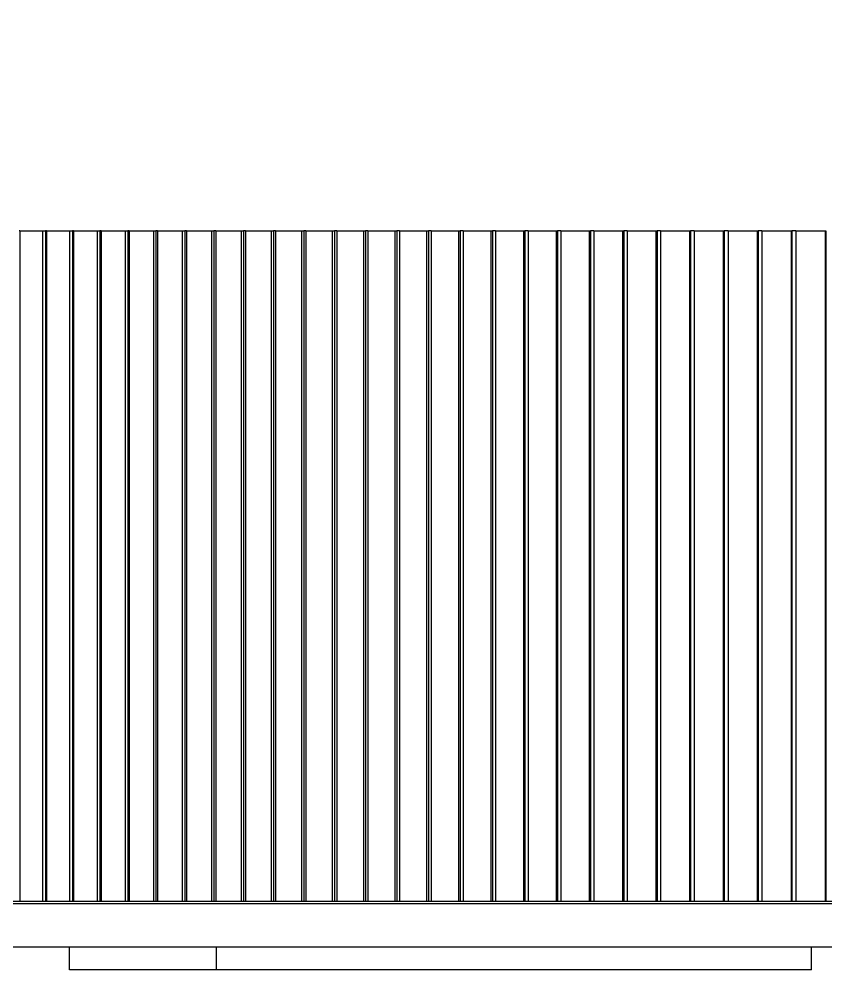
# Model space of a CAD drawing. Header units: millimetres. Extents: x -360063 to 84100, y -179792 to 59400.
# Drawn here: x 8136 to 15198, y 42500 to 50819 of the extents above; entities that cross this region are included whole.
import ezdxf

# ---------------------------------------------------------------- set-up
doc = ezdxf.new("R2010")
doc.units = ezdxf.units.MM
doc.header["$LTSCALE"] = 100
doc.layers.add('Visible', color=7, linetype='Continuous', lineweight=25)

msp = doc.modelspace()

# ---------------------------------------------------------------- linework, layer by layer
at = {"layer": 'Visible'}
for p, q in [((8144.2, 48965.17), (8136.16, 48965.17)), ((8144.2, 48965.17), (8144.2, 43100.17)), ((8144.2, 48965.17), (8345.67, 48965.17)), ((8345.67, 43100.17), (8345.67, 48965.17)), ((8345.67, 48965.17), (8367.6, 48965.17)), ((8376.84, 48965.17), (8367.6, 48965.17)), ((8367.6, 48965.17), (8367.6, 43100.17)), ((8376.84, 48965.17), (8376.84, 43100.17)), ((8376.84, 48965.17), (8582, 48965.17)), ((8582, 48965.17), (8603.31, 48965.17)), ((8582, 43100.17), (8582, 48965.17)), ((8613.73, 48965.17), (8603.31, 48965.17)), ((8603.31, 48965.17), (8603.31, 43100.17)), ((8613.73, 48965.17), (8613.73, 43100.17)), ((8613.73, 48965.17), (8822.48, 48965.17)), ((8822.48, 43100.17), (8822.48, 48965.17)), ((8822.48, 48965.17), (8843.16, 48965.17)), ((8854.75, 48965.17), (8843.16, 48965.17)), ((8843.16, 48965.17), (8843.16, 43100.17)), ((8854.75, 48965.17), (8854.75, 43100.17)), ((8854.75, 48965.17), (9066.99, 48965.17)), ((9066.99, 48965.17), (9087.02, 48965.17)), ((9066.99, 43100.17), (9066.99, 48965.17)), ((9099.78, 48965.17), (9087.02, 48965.17)), ((9087.02, 48965.17), (9087.02, 43100.17)), ((9099.78, 48965.17), (9099.78, 43100.17)), ((9099.78, 48965.17), (9315.4, 48965.17)), ((9315.4, 43100.17), (9315.4, 48965.17)), ((9315.4, 48965.17), (9334.78, 48965.17)), ((9348.7, 48965.17), (9334.78, 48965.17)), ((9334.78, 48965.17), (9334.78, 43100.17)), ((9348.7, 48965.17), (9348.7, 43100.17)), ((9348.7, 48965.17), (9567.58, 48965.17)), ((9567.58, 48965.17), (9586.3, 48965.17)), ((9567.58, 43100.17), (9567.58, 48965.17)), ((9601.38, 48965.17), (9586.3, 48965.17)), ((9586.3, 48965.17), (9586.3, 43100.17)), ((9601.38, 48965.17), (9601.38, 43100.17)), ((9601.38, 48965.17), (9823.41, 48965.17)), ((9823.41, 43100.17), (9823.41, 48965.17)), ((9823.41, 48965.17), (9841.46, 48965.17)), ((9857.68, 48965.17), (9841.46, 48965.17)), ((9841.46, 48965.17), (9841.46, 43100.17)), ((9857.68, 48965.17), (9857.68, 43100.17)), ((9857.68, 48965.17), (10082.76, 48965.17)), ((10082.76, 48965.17), (10100.12, 48965.17)), ((10082.76, 43100.17), (10082.76, 48965.17)), ((10117.49, 48965.17), (10100.12, 48965.17)), ((10100.12, 48965.17), (10100.12, 43100.17)), ((10117.49, 48965.17), (10117.49, 43100.17)), ((10117.49, 48965.17), (10345.49, 48965.17)), ((10345.49, 43100.17), (10345.49, 48965.17)), ((10345.49, 48965.17), (10362.16, 48965.17)), ((10380.66, 48965.17), (10362.16, 48965.17)), ((10362.16, 48965.17), (10362.16, 43100.17)), ((10380.66, 48965.17), (10380.66, 43100.17)), ((10380.66, 48965.17), (10611.47, 48965.17)), ((10611.47, 48965.17), (10627.44, 48965.17)), ((10611.47, 43100.17), (10611.47, 48965.17)), ((10647.06, 48965.17), (10627.44, 48965.17)), ((10627.44, 48965.17), (10627.44, 43100.17)), ((10647.06, 48965.17), (10647.06, 43100.17)), ((10647.06, 48965.17), (10880.56, 48965.17)), ((10880.56, 43100.17), (10880.56, 48965.17)), ((10880.56, 48965.17), (10895.83, 48965.17)), ((10916.55, 48965.17), (10895.83, 48965.17)), ((10895.83, 48965.17), (10895.83, 43100.17)), ((10916.55, 48965.17), (10916.55, 43100.17)), ((10916.55, 48965.17), (11152.63, 48965.17)), ((11152.63, 48965.17), (11167.18, 48965.17)), ((11152.63, 43100.17), (11152.63, 48965.17)), ((11189.01, 48965.17), (11167.18, 48965.17)), ((11167.18, 48965.17), (11167.18, 43100.17)), ((11189.01, 48965.17), (11189.01, 43100.17)), ((11189.01, 48965.17), (11427.53, 48965.17)), ((11427.53, 43100.17), (11427.53, 48965.17)), ((11427.53, 48965.17), (11441.36, 48965.17)), ((11464.28, 48965.17), (11441.36, 48965.17)), ((11441.36, 48965.17), (11441.36, 43100.17)), ((11464.28, 48965.17), (11464.28, 43100.17)), ((11464.28, 48965.17), (11705.13, 48965.17)), ((11705.13, 48965.17), (11718.23, 48965.17)), ((11705.13, 43100.17), (11705.13, 48965.17)), ((11742.23, 48965.17), (11718.23, 48965.17)), ((11718.23, 48965.17), (11718.23, 43100.17)), ((11742.23, 48965.17), (11742.23, 43100.17)), ((11742.23, 48965.17), (11985.29, 48965.17)), ((11985.29, 43100.17), (11985.29, 48965.17)), ((11985.29, 48965.17), (11997.65, 48965.17)), ((12022.71, 48965.17), (11997.65, 48965.17)), ((11997.65, 48965.17), (11997.65, 43100.17)), ((12022.71, 48965.17), (12022.71, 43100.17)), ((12022.71, 48965.17), (12267.86, 48965.17)), ((12267.86, 48965.17), (12279.48, 48965.17)), ((12267.86, 43100.17), (12267.86, 48965.17)), ((12305.59, 48965.17), (12279.48, 48965.17)), ((12279.48, 48965.17), (12279.48, 43100.17)), ((12305.59, 48965.17), (12305.59, 43100.17)), ((12305.59, 48965.17), (12552.69, 48965.17)), ((12552.69, 43100.17), (12552.69, 48965.17)), ((12552.69, 48965.17), (12563.56, 48965.17)), ((12590.72, 48965.17), (12563.56, 48965.17)), ((12563.56, 48965.17), (12563.56, 43100.17)), ((12590.72, 48965.17), (12590.72, 43100.17)), ((12590.72, 48965.17), (12839.65, 48965.17)), ((12839.65, 48965.17), (12849.76, 48965.17)), ((12839.65, 43100.17), (12839.65, 48965.17)), ((12877.94, 48965.17), (12849.76, 48965.17)), ((12849.76, 48965.17), (12849.76, 43100.17)), ((12877.94, 48965.17), (12877.94, 43100.17)), ((12877.94, 48965.17), (13128.58, 48965.17)), ((13128.58, 43100.17), (13128.58, 48965.17)), ((13128.58, 48965.17), (13137.94, 48965.17)), ((13167.13, 48965.17), (13137.94, 48965.17)), ((13137.94, 48965.17), (13137.94, 43100.17)), ((13167.13, 48965.17), (13167.13, 43100.17)), ((13167.13, 48965.17), (13419.34, 48965.17)), ((13419.34, 48965.17), (13427.93, 48965.17)), ((13419.34, 43100.17), (13419.34, 48965.17)), ((13458.12, 48965.17), (13427.93, 48965.17)), ((13427.93, 48965.17), (13427.93, 43100.17)), ((13458.12, 48965.17), (13458.12, 43100.17)), ((13458.12, 48965.17), (13711.78, 48965.17)), ((13711.78, 43100.17), (13711.78, 48965.17)), ((13711.78, 48965.17), (13719.6, 48965.17)), ((13750.77, 48965.17), (13719.6, 48965.17)), ((13719.6, 48965.17), (13719.6, 43100.17)), ((13750.77, 48965.17), (13750.77, 43100.17)), ((13750.77, 48965.17), (14005.75, 48965.17)), ((14005.75, 48965.17), (14012.79, 48965.17)), ((14005.75, 43100.17), (14005.75, 48965.17)), ((14044.93, 48965.17), (14012.79, 48965.17)), ((14012.79, 48965.17), (14012.79, 43100.17)), ((14044.93, 48965.17), (14044.93, 43100.17)), ((14044.93, 48965.17), (14301.09, 48965.17)), ((14301.09, 43100.17), (14301.09, 48965.17)), ((14301.09, 48965.17), (14307.37, 48965.17)), ((14340.45, 48965.17), (14307.37, 48965.17)), ((14307.37, 48965.17), (14307.37, 43100.17)), ((14340.45, 48965.17), (14340.45, 43100.17)), ((14340.45, 48965.17), (14597.67, 48965.17)), ((14597.67, 48965.17), (14603.16, 48965.17)), ((14597.67, 43100.17), (14597.67, 48965.17)), ((14637.17, 48965.17), (14603.16, 48965.17)), ((14603.16, 48965.17), (14603.16, 43100.17)), ((14637.17, 48965.17), (14637.17, 43100.17)), ((14637.17, 48965.17), (14895.32, 48965.17)), ((14895.32, 43100.17), (14895.32, 48965.17)), ((14895.32, 48965.17), (14900.03, 48965.17)), ((14934.96, 48965.17), (14900.03, 48965.17)), ((14900.03, 48965.17), (14900.03, 43100.17)), ((14934.96, 48965.17), (14934.96, 43100.17)), ((14934.96, 48965.17), (15193.9, 48965.17)), ((15193.9, 48965.17), (15197.82, 48965.17)), ((15193.9, 43100.17), (15193.9, 48965.17)), ((15197.82, 48965.17), (15197.82, 43100.17)), ((30077.33, 43100.17), (4097.86, 43100.17)), ((30191.33, 43080.17), (4097.86, 43080.17)), ((30191.33, 42700.17), (4097.86, 42700.17)), ((8578.37, 42500.17), (8578.37, 42700.17)), ((9862.81, 42700.17), (9862.81, 42500.17)), ((15071.54, 42500.17), (15071.54, 42700.17)), ((9862.81, 42500.17), (8578.37, 42500.17)), ((15071.54, 42500.17), (9862.81, 42500.17))]:
    msp.add_line(p, q, dxfattribs=at)
msp.add_arc((16706.33, 37851.75), 17108.42, 40.510533, 139.489467, dxfattribs=at)

doc.saveas('drawing.dxf')
